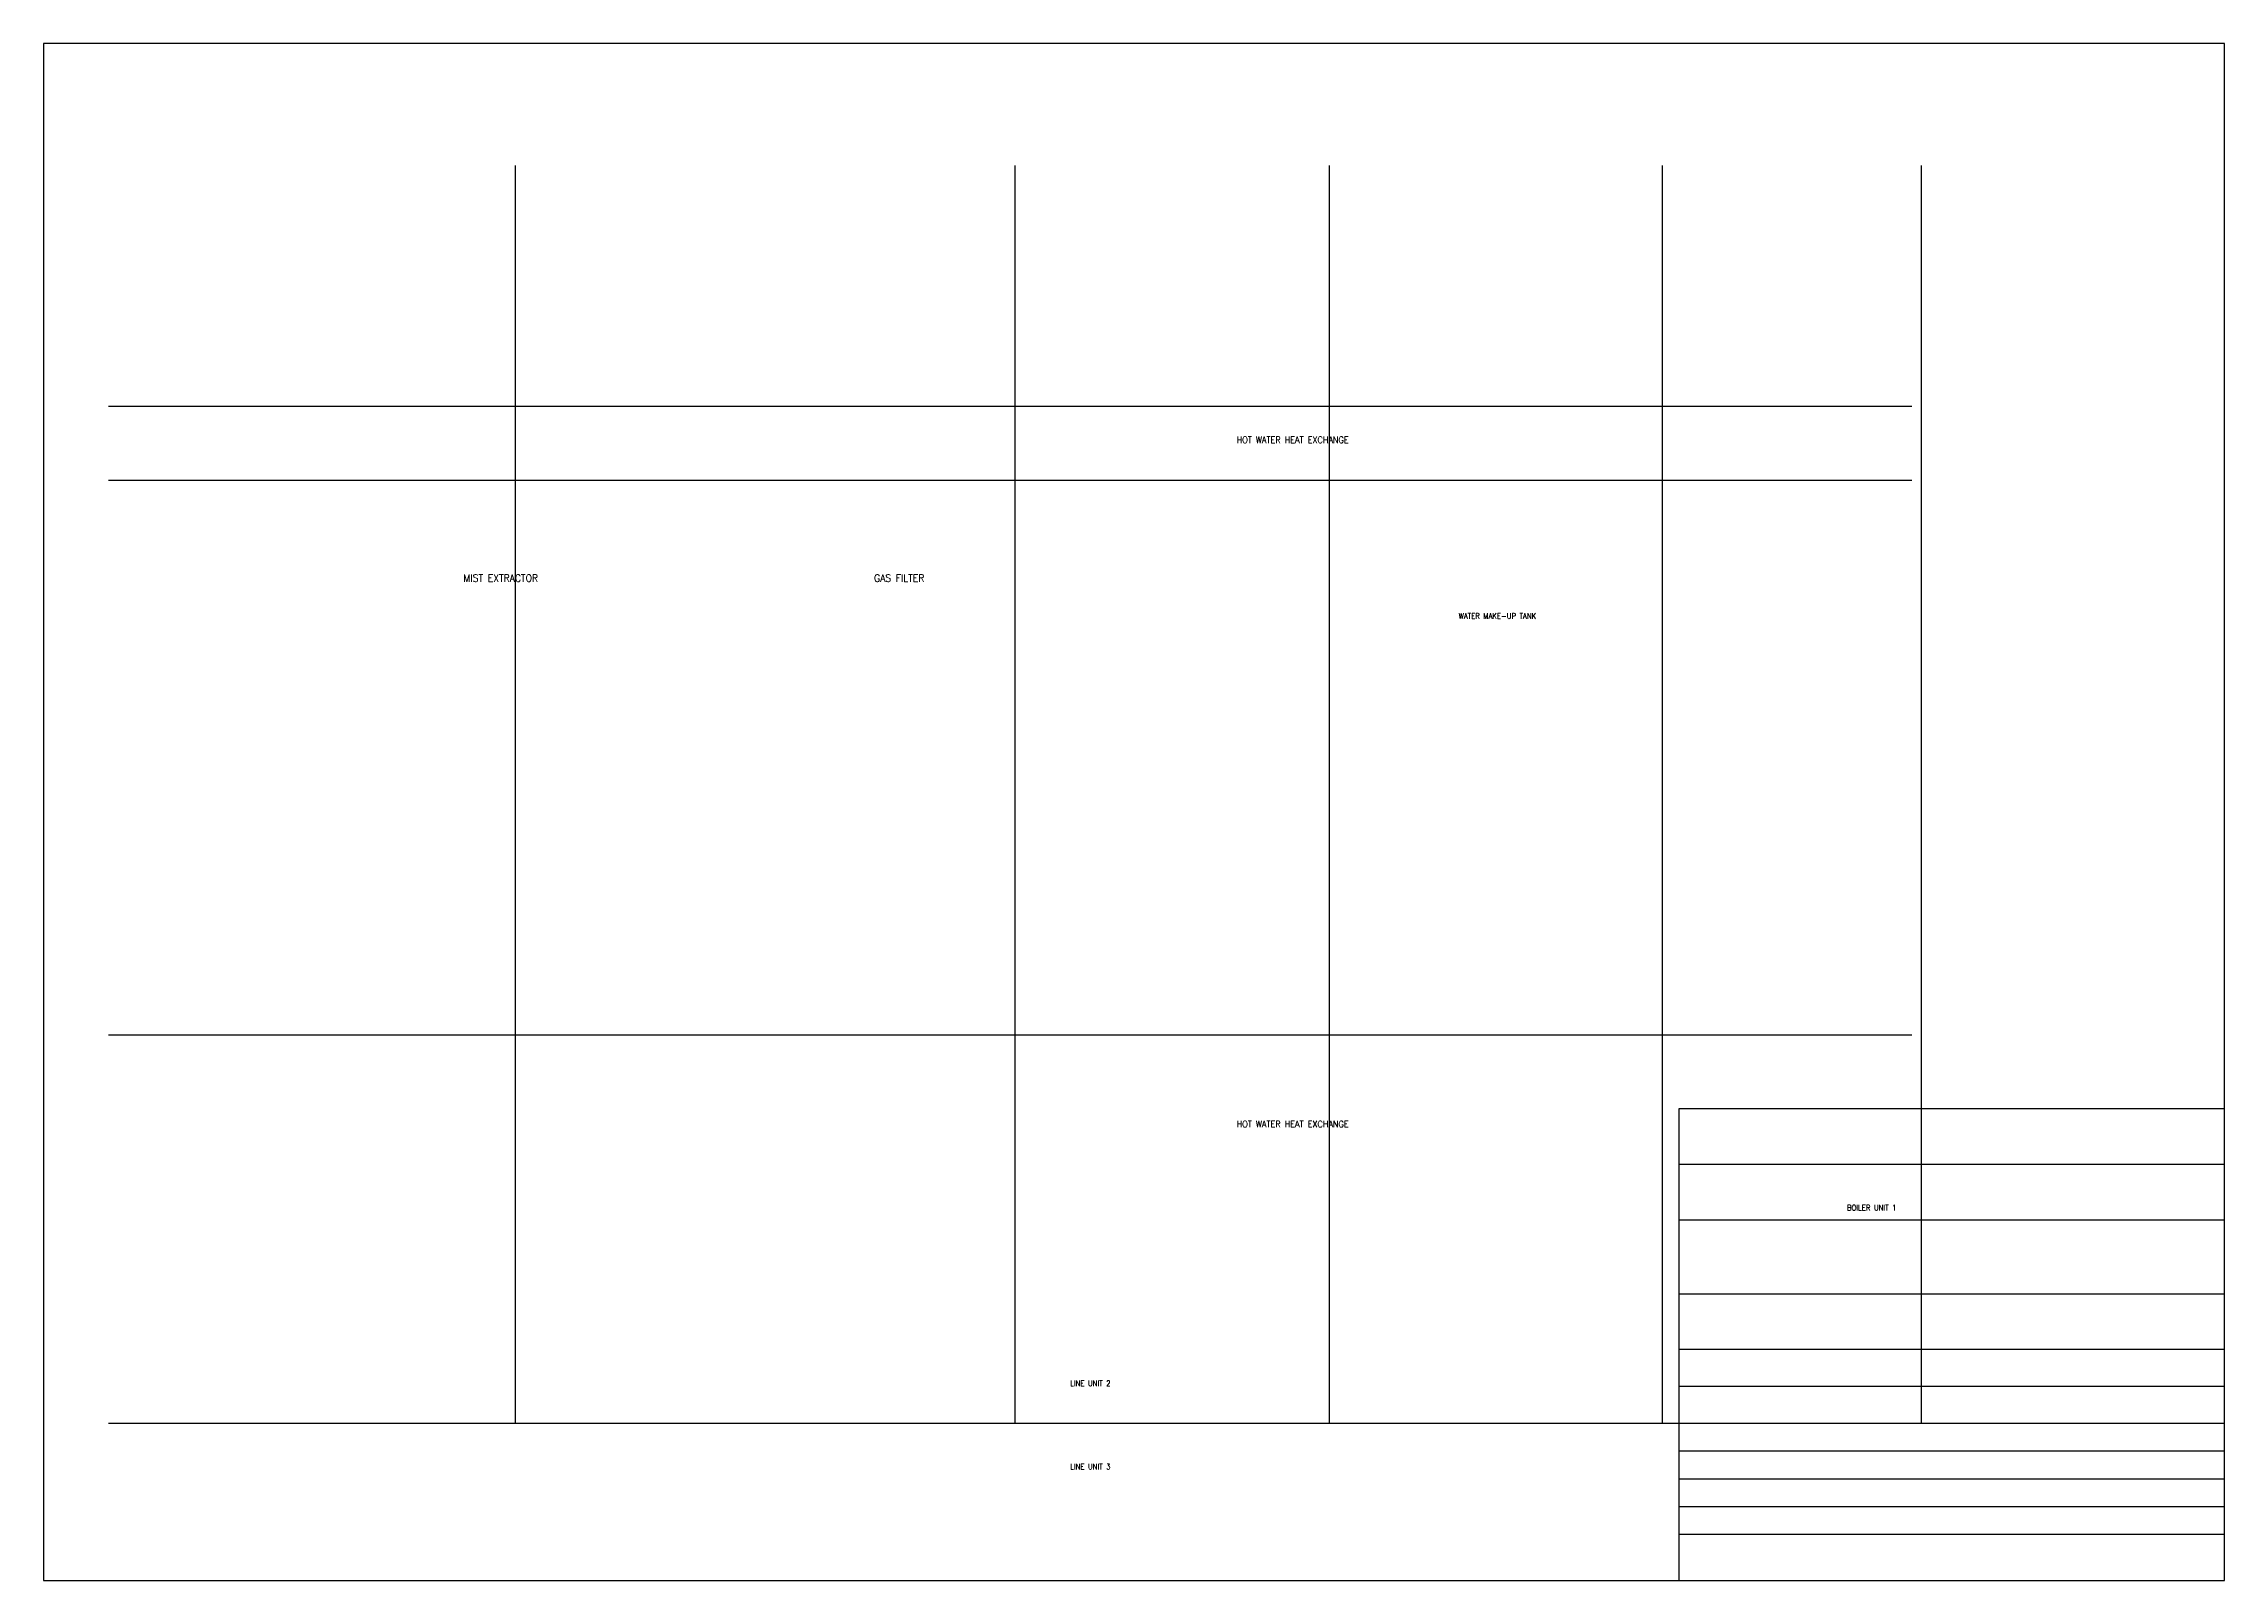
# Model space of a CAD drawing. Header units: metres. Extents: x 5 to 1184, y 5 to 836.
import ezdxf

# ---------------------------------------------------------------- set-up
doc = ezdxf.new("R2010")
doc.units = ezdxf.units.M
for name, color, linetype in [('BORDER', 7, 'CONTINUOUS'), ('PIP_LINES', 7, 'CONTINUOUS'), ('PIP_TEXT', 7, 'CONTINUOUS')]:
    doc.layers.add(name, color=color, linetype=linetype)
doc.styles.get("Standard").update_dxf_attribs({"font": 'STANDARD'})

msp = doc.modelspace()

# ---------------------------------------------------------------- linework, layer by layer
at = {"layer": 'BORDER'}
for p, q in [((889, 230), (1184, 230)), ((889, 200), (1184, 200)), ((889, 160), (1184, 160)), ((889, 130), (1184, 130)), ((889, 110), (1184, 110)), ((889, 90), (1184, 90)), ((889, 75), (1184, 75)), ((889, 60), (1184, 60)), ((889, 45), (1184, 45)), ((889, 30), (1184, 30))]:
    msp.add_line(p, q, dxfattribs=at)
for points in [[(5, 5), (1184, 5), (1184, 836), (5, 836), (5, 5)], [(889, 5), (1184, 5), (1184, 260), (889, 260), (889, 5)]]:
    msp.add_lwpolyline(points, dxfattribs=at)
at = {"layer": 'PIP_LINES'}
for p, q in [((260, 770), (260, 90)), ((530, 770), (530, 90)), ((700, 770), (700, 90)), ((880, 770), (880, 90)), ((1020, 770), (1020, 90)), ((40, 640), (1015, 640)), ((40, 600), (1015, 600)), ((40, 300), (1015, 300)), ((40, 90), (1015, 90))]:
    msp.add_line(p, q, dxfattribs=at)

# ---------------------------------------------------------------- texts
at = {"layer": 'PIP_TEXT'}
for s, height, p in [('HOT WATER HEAT EXCHANGE', 3.5, (650, 620)), ('MIST EXTRACTOR', 4, (232, 545)), ('GAS FILTER', 4, (454, 545)), ('WATER MAKE-UP TANK', 3, (770, 525)), ('HOT WATER HEAT EXCHANGE', 3.5, (650, 250)), ('BOILER UNIT 1', 3, (980, 205)), ('LINE UNIT 2', 3, (560, 110)), ('LINE UNIT 3', 3, (560, 65))]:
    msp.add_text(s, height=height, dxfattribs=at).set_placement(p)

doc.saveas('drawing.dxf')
